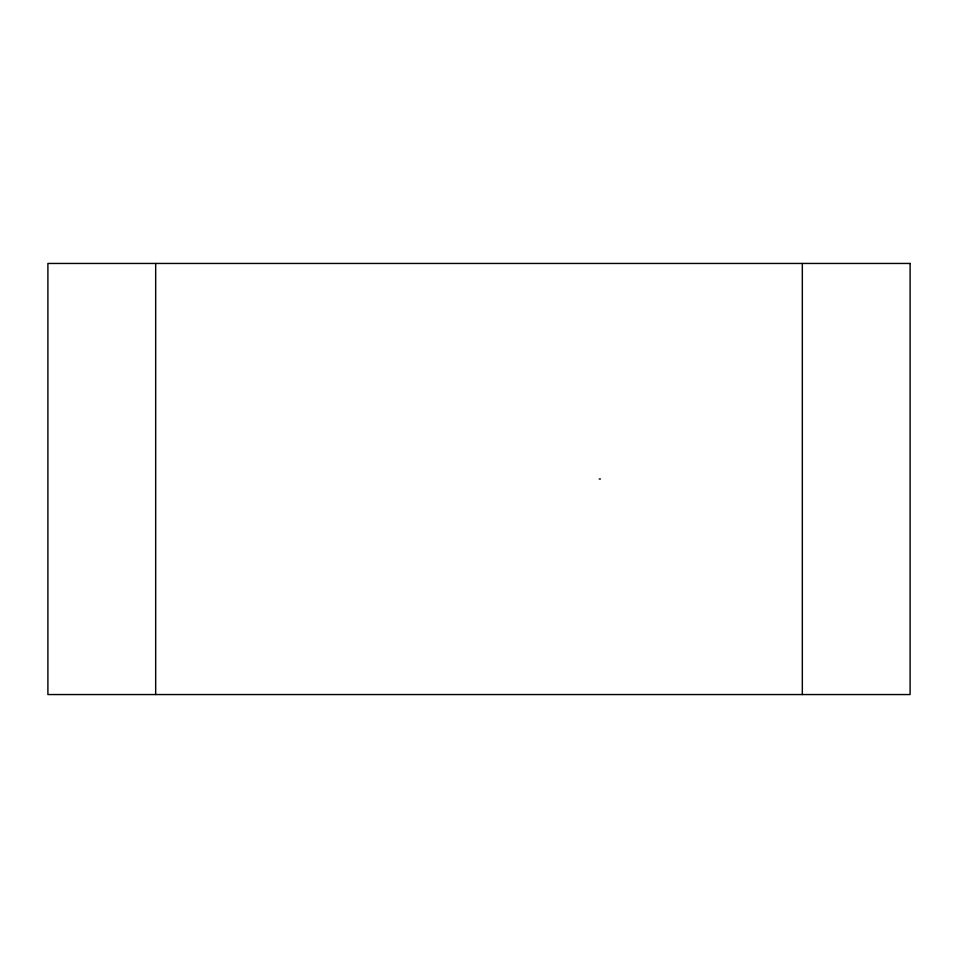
<?xml version="1.0" encoding="UTF-8"?>
<svg xmlns="http://www.w3.org/2000/svg" width="958" height="958" viewBox="0 0 958 958"><rect width="100%" height="100%" fill="white"/><g stroke="black" fill="none" stroke-linecap="round" stroke-linejoin="round"><path stroke-width="1.44" d="M599.205 479L600.438 479M802.325 263.45L802.325 694.55M155.675 263.45L155.675 694.55M910.1 263.45L47.9 263.45L47.9 694.55L910.1 694.55L910.1 263.45"/></g></svg>
